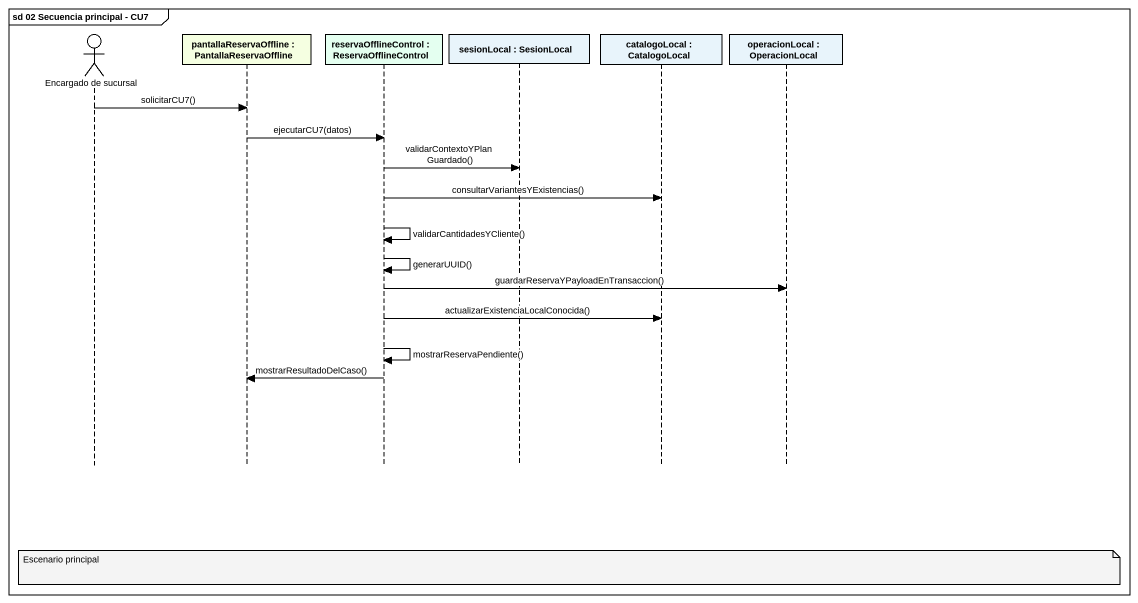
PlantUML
@startuml
mainframe sd 02 Secuencia principal - CU7
hide footbox
actor "Encargado de sucursal" as Encargado_de_sucursal
participant "pantallaReservaOffline : PantallaReservaOffline" as pantallaReservaOffline #F5FFE1
participant "reservaOfflineControl : ReservaOfflineControl" as reservaOfflineControl #E4FFF0
participant "sesionLocal : SesionLocal" as sesionLocal #E8F4FB
participant "catalogoLocal : CatalogoLocal" as catalogoLocal #E8F4FB
participant "operacionLocal : OperacionLocal" as operacionLocal #E8F4FB

Encargado_de_sucursal -> pantallaReservaOffline : solicitarCU7()
pantallaReservaOffline -> reservaOfflineControl : ejecutarCU7(datos)
reservaOfflineControl -> sesionLocal : validarContextoYPlanGuardado()
reservaOfflineControl -> catalogoLocal : consultarVariantesYExistencias()
reservaOfflineControl -> reservaOfflineControl : validarCantidadesYCliente()
reservaOfflineControl -> reservaOfflineControl : generarUUID()
reservaOfflineControl -> operacionLocal : guardarReservaYPayloadEnTransaccion()
reservaOfflineControl -> catalogoLocal : actualizarExistenciaLocalConocida()
reservaOfflineControl -> reservaOfflineControl : mostrarReservaPendiente()
reservaOfflineControl -> pantallaReservaOffline : mostrarResultadoDelCaso()
note over sesionLocal : Escenario principal
@enduml
